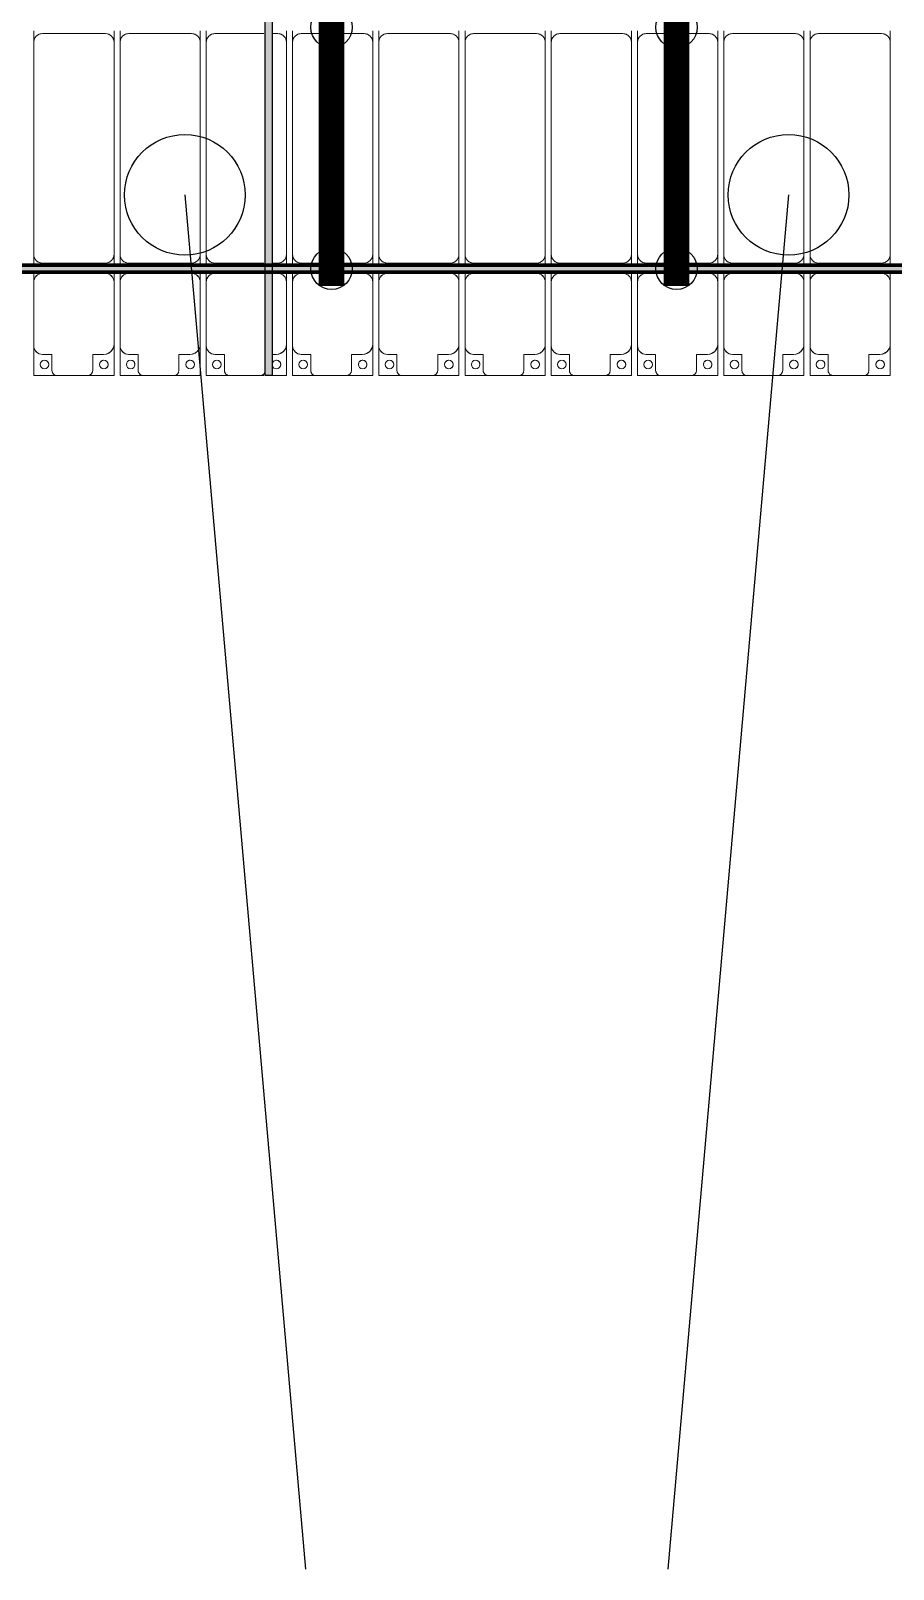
# Model space of a CAD drawing. Header units: millimetres. Extents: x -291190 to 146725, y 19759 to 185158.
# Drawn here: x 15077 to 20077, y 76871 to 85792 of the extents above; entities that cross this region are included whole.
import ezdxf

# ---------------------------------------------------------------- set-up
doc = ezdxf.new("R2010")
doc.units = ezdxf.units.MM
doc.layers.add('A-GENM', color=13, linetype='Continuous', lineweight=9)
doc.layers.add('S-BEAM', color=12, linetype='Continuous', lineweight=9)
for name, color, linetype in [('GC-BICH NEO', 6, 'Continuous'), ('GC-DAY NEO', 5, 'Continuous'), ('GC-HOP 40x60 GIA CUONG', 1, 'Continuous')]:
    doc.layers.add(name, color=color, linetype=linetype)

# ---------------------------------------------------------------- blocks, each defined once
blk = doc.blocks.new('Dải phao đi lại kèm đỡ invester - DẢI PHAO ĐI LẠI-65799-KHUNG KẾT CẤU BÈ PIN 4')
at = {"layer": 'A-GENM', "color": 7}
for p, q in [((44758.4, 1312.2), (44911.8, 1312.2)), ((44758.4, 1129.7), (44758.4, 1312.2)), ((44758.4, 1312.2), (44758.4, 1129.7)), ((44911.8, 1312.2), (44758.4, 1312.2)), ((44881.8, 1282.2), (44881.8, 1189.7)), ((45088.2, 1312.2), (44911.8, 1312.2)), ((45088.2, 1312.2), (45223.4, 1312.2)), ((45223.4, 1312.2), (45088.2, 1312.2)), ((45118.2, 1189.7), (45118.2, 1282.2)), ((45223.4, 1312.2), (45223.4, 1139.7)), ((45223.4, 1139.7), (45223.4, 1312.2)), ((45258.4, 1312.2), (45411.8, 1312.2)), ((45258.4, 1129.7), (45258.4, 1312.2)), ((45258.4, 1312.2), (45258.4, 1129.7)), ((45411.8, 1312.2), (45258.4, 1312.2)), ((45381.8, 1282.2), (45381.8, 1189.7)), ((45588.2, 1312.2), (45411.8, 1312.2)), ((45588.2, 1312.2), (45723.4, 1312.2)), ((45723.4, 1312.2), (45588.2, 1312.2)), ((45618.2, 1189.7), (45618.2, 1282.2)), ((45723.4, 1312.2), (45723.4, 1139.7)), ((45723.4, 1139.7), (45723.4, 1312.2)), ((45758.4, 1312.2), (45911.8, 1312.2)), ((45758.4, 1129.7), (45758.4, 1312.2)), ((45758.4, 1312.2), (45758.4, 1129.7)), ((45911.8, 1312.2), (45758.4, 1312.2)), ((45881.8, 1282.2), (45881.8, 1189.7)), ((46088.2, 1312.2), (45911.8, 1312.2)), ((46088.2, 1312.2), (46223.4, 1312.2)), ((46223.4, 1312.2), (46088.2, 1312.2)), ((46118.2, 1189.7), (46118.2, 1282.2)), ((46223.4, 1312.2), (46223.4, 1139.7)), ((46223.4, 1139.7), (46223.4, 1312.2)), ((46258.4, 1312.2), (46411.8, 1312.2)), ((46258.4, 1129.7), (46258.4, 1312.2)), ((46258.4, 1312.2), (46258.4, 1129.7)), ((46411.8, 1312.2), (46258.4, 1312.2)), ((46381.8, 1282.2), (46381.8, 1189.7)), ((46588.2, 1312.2), (46411.8, 1312.2)), ((46588.2, 1312.2), (46723.4, 1312.2)), ((46723.4, 1312.2), (46588.2, 1312.2)), ((46618.2, 1189.7), (46618.2, 1282.2)), ((46723.4, 1312.2), (46723.4, 1139.7)), ((46723.4, 1139.7), (46723.4, 1312.2)), ((46758.4, 1312.2), (46911.8, 1312.2)), ((46758.4, 1129.7), (46758.4, 1312.2)), ((46758.4, 1312.2), (46758.4, 1129.7)), ((46911.8, 1312.2), (46758.4, 1312.2)), ((46881.8, 1282.2), (46881.8, 1189.7)), ((47088.2, 1312.2), (46911.8, 1312.2)), ((47088.2, 1312.2), (47223.4, 1312.2)), ((47223.4, 1312.2), (47088.2, 1312.2)), ((47118.2, 1189.7), (47118.2, 1282.2)), ((47223.4, 1312.2), (47223.4, 1139.7)), ((47223.4, 1139.7), (47223.4, 1312.2)), ((47258.4, 1312.2), (47411.8, 1312.2)), ((47258.4, 1129.7), (47258.4, 1312.2)), ((47258.4, 1312.2), (47258.4, 1129.7)), ((47411.8, 1312.2), (47258.4, 1312.2)), ((47381.8, 1282.2), (47381.8, 1189.7)), ((47588.2, 1312.2), (47411.8, 1312.2)), ((47588.2, 1312.2), (47723.4, 1312.2)), ((47723.4, 1312.2), (47588.2, 1312.2)), ((47618.2, 1189.7), (47618.2, 1282.2)), ((47723.4, 1312.2), (47723.4, 1139.7)), ((47723.4, 1139.7), (47723.4, 1312.2)), ((47758.4, 1312.2), (47911.8, 1312.2)), ((47758.4, 1129.7), (47758.4, 1312.2)), ((47758.4, 1312.2), (47758.4, 1129.7)), ((47911.8, 1312.2), (47758.4, 1312.2)), ((47881.8, 1282.2), (47881.8, 1189.7)), ((48088.2, 1312.2), (47911.8, 1312.2)), ((48088.2, 1312.2), (48223.4, 1312.2)), ((48223.4, 1312.2), (48088.2, 1312.2)), ((48118.2, 1189.7), (48118.2, 1282.2)), ((48223.4, 1312.2), (48223.4, 1139.7)), ((48223.4, 1139.7), (48223.4, 1312.2)), ((48258.4, 1312.2), (48341.4, 1312.2)), ((48258.4, 1129.7), (48258.4, 1312.2)), ((48258.4, 1312.2), (48258.4, 1129.7)), ((48341.4, 1312.2), (48258.4, 1312.2)), ((48381.8, 1282.2), (48381.8, 1189.7)), ((48390.6, 1312.2), (48411.8, 1312.2)), ((48411.8, 1312.2), (48390.6, 1312.2)), ((48588.2, 1312.2), (48411.8, 1312.2)), ((48588.2, 1312.2), (48723.4, 1312.2)), ((48723.4, 1312.2), (48588.2, 1312.2)), ((48618.2, 1189.7), (48618.2, 1282.2)), ((48723.4, 1312.2), (48723.4, 1139.7)), ((48723.4, 1139.7), (48723.4, 1312.2)), ((48758.4, 1312.2), (48911.8, 1312.2)), ((48758.4, 1129.7), (48758.4, 1312.2)), ((48758.4, 1312.2), (48758.4, 1129.7)), ((48911.8, 1312.2), (48758.4, 1312.2)), ((48881.8, 1282.2), (48881.8, 1189.7)), ((49088.2, 1312.2), (48911.8, 1312.2)), ((49088.2, 1312.2), (49223.4, 1312.2)), ((49223.4, 1312.2), (49088.2, 1312.2)), ((49118.2, 1189.7), (49118.2, 1282.2)), ((49223.4, 1312.2), (49223.4, 1139.7)), ((49223.4, 1139.7), (49223.4, 1312.2)), ((49258.4, 1312.2), (49411.8, 1312.2)), ((49258.4, 1129.7), (49258.4, 1312.2)), ((49258.4, 1312.2), (49258.4, 1129.7)), ((49411.8, 1312.2), (49258.4, 1312.2)), ((49381.8, 1282.2), (49381.8, 1189.7)), ((49588.2, 1312.2), (49411.8, 1312.2)), ((49588.2, 1312.2), (49723.4, 1312.2)), ((49723.4, 1312.2), (49588.2, 1312.2)), ((49618.2, 1189.7), (49618.2, 1282.2)), ((49723.4, 1312.2), (49723.4, 1139.7)), ((49723.4, 1139.7), (49723.4, 1312.2)), ((44881.8, 1189.7), (44818.4, 1189.7)), ((45173.4, 1189.7), (45118.2, 1189.7)), ((45381.8, 1189.7), (45318.4, 1189.7)), ((45673.4, 1189.7), (45618.2, 1189.7)), ((45881.8, 1189.7), (45818.4, 1189.7)), ((46173.4, 1189.7), (46118.2, 1189.7)), ((46381.8, 1189.7), (46318.4, 1189.7)), ((46673.4, 1189.7), (46618.2, 1189.7)), ((46881.8, 1189.7), (46818.4, 1189.7)), ((47173.4, 1189.7), (47118.2, 1189.7)), ((47381.8, 1189.7), (47318.4, 1189.7)), ((47673.4, 1189.7), (47618.2, 1189.7)), ((47881.8, 1189.7), (47818.4, 1189.7)), ((48173.4, 1189.7), (48118.2, 1189.7)), ((48341.4, 1189.7), (48318.4, 1189.7)), ((48673.4, 1189.7), (48618.2, 1189.7)), ((48881.8, 1189.7), (48818.4, 1189.7)), ((49173.4, 1189.7), (49118.2, 1189.7)), ((49381.8, 1189.7), (49318.4, 1189.7)), ((49673.4, 1189.7), (49618.2, 1189.7)), ((44758.4, 1129.7), (44758.4, 769.7)), ((45223.4, 769.7), (45223.4, 1139.7)), ((45258.4, 1129.7), (45258.4, 769.7)), ((45723.4, 769.7), (45723.4, 1139.7)), ((45758.4, 1129.7), (45758.4, 769.7)), ((46223.4, 769.7), (46223.4, 1139.7)), ((46258.4, 1129.7), (46258.4, 769.7)), ((46723.4, 769.7), (46723.4, 1139.7)), ((46758.4, 1129.7), (46758.4, 769.7)), ((47223.4, 769.7), (47223.4, 1139.7)), ((47258.4, 1129.7), (47258.4, 769.7)), ((47723.4, 769.7), (47723.4, 1139.7)), ((47758.4, 1129.7), (47758.4, 769.7)), ((48223.4, 769.7), (48223.4, 1139.7)), ((48258.4, 1129.7), (48258.4, 769.7)), ((48723.4, 769.7), (48723.4, 1139.7)), ((48758.4, 1129.7), (48758.4, 769.7)), ((49223.4, 769.7), (49223.4, 1139.7)), ((49258.4, 1129.7), (49258.4, 769.7)), ((49723.4, 769.7), (49723.4, 1139.7)), ((44758.4, 712.9), (44758.4, 769.7)), ((44758.4, 712.9), (44758.4, 769.7)), ((44808.4, 719.7), (45173.4, 719.7)), ((45223.4, 769.7), (45223.4, 712.9)), ((45223.4, 769.7), (45223.4, 712.9)), ((45258.4, 712.9), (45258.4, 769.7)), ((45258.4, 712.9), (45258.4, 769.7)), ((45308.4, 719.7), (45673.4, 719.7)), ((45723.4, 769.7), (45723.4, 712.9)), ((45723.4, 769.7), (45723.4, 712.9)), ((45758.4, 712.9), (45758.4, 769.7)), ((45758.4, 712.9), (45758.4, 769.7)), ((45808.4, 719.7), (46173.4, 719.7)), ((46223.4, 769.7), (46223.4, 712.9)), ((46223.4, 769.7), (46223.4, 712.9)), ((46258.4, 712.9), (46258.4, 769.7)), ((46258.4, 712.9), (46258.4, 769.7)), ((46308.4, 719.7), (46673.4, 719.7)), ((46723.4, 769.7), (46723.4, 712.9)), ((46723.4, 769.7), (46723.4, 712.9)), ((46758.4, 712.9), (46758.4, 769.7)), ((46758.4, 712.9), (46758.4, 769.7)), ((46808.4, 719.7), (47173.4, 719.7)), ((47223.4, 769.7), (47223.4, 712.9)), ((47223.4, 769.7), (47223.4, 712.9)), ((47258.4, 712.9), (47258.4, 769.7)), ((47258.4, 712.9), (47258.4, 769.7)), ((47308.4, 719.7), (47673.4, 719.7)), ((47723.4, 769.7), (47723.4, 712.9)), ((47723.4, 769.7), (47723.4, 712.9)), ((47758.4, 712.9), (47758.4, 769.7)), ((47758.4, 712.9), (47758.4, 769.7)), ((47808.4, 719.7), (48173.4, 719.7)), ((48223.4, 769.7), (48223.4, 712.9)), ((48223.4, 769.7), (48223.4, 712.9)), ((48258.4, 712.9), (48258.4, 769.7)), ((48258.4, 712.9), (48258.4, 769.7)), ((48308.4, 719.7), (48341.4, 719.7)), ((48390.6, 719.7), (48673.4, 719.7)), ((48723.4, 769.7), (48723.4, 712.9)), ((48723.4, 769.7), (48723.4, 712.9)), ((48758.4, 712.9), (48758.4, 769.7)), ((48758.4, 712.9), (48758.4, 769.7)), ((48808.4, 719.7), (49173.4, 719.7)), ((49223.4, 769.7), (49223.4, 712.9)), ((49223.4, 769.7), (49223.4, 712.9)), ((49258.4, 712.9), (49258.4, 769.7)), ((49258.4, 712.9), (49258.4, 769.7)), ((49308.4, 719.7), (49673.4, 719.7)), ((49723.4, 769.7), (49723.4, 712.9)), ((49723.4, 769.7), (49723.4, 712.9)), ((44758.4, 610.3), (44758.4, 672.9)), ((44758.4, 610.3), (44758.4, 672.9)), ((45173.4, 660.3), (44808.4, 660.3)), ((45223.4, 672.9), (45223.4, 610.3)), ((45223.4, 672.9), (45223.4, 610.3)), ((45258.4, 610.3), (45258.4, 672.9)), ((45258.4, 610.3), (45258.4, 672.9)), ((45673.4, 660.3), (45308.4, 660.3)), ((45723.4, 672.9), (45723.4, 610.3)), ((45723.4, 672.9), (45723.4, 610.3)), ((45758.4, 610.3), (45758.4, 672.9)), ((45758.4, 610.3), (45758.4, 672.9)), ((46173.4, 660.3), (45808.4, 660.3)), ((46223.4, 672.9), (46223.4, 610.3)), ((46223.4, 672.9), (46223.4, 610.3)), ((46258.4, 610.3), (46258.4, 672.9)), ((46258.4, 610.3), (46258.4, 672.9)), ((46673.4, 660.3), (46308.4, 660.3)), ((46723.4, 672.9), (46723.4, 610.3)), ((46723.4, 672.9), (46723.4, 610.3)), ((46758.4, 610.3), (46758.4, 672.9)), ((46758.4, 610.3), (46758.4, 672.9)), ((47173.4, 660.3), (46808.4, 660.3)), ((47223.4, 672.9), (47223.4, 610.3)), ((47223.4, 672.9), (47223.4, 610.3)), ((47258.4, 610.3), (47258.4, 672.9)), ((47258.4, 610.3), (47258.4, 672.9)), ((47673.4, 660.3), (47308.4, 660.3)), ((47723.4, 672.9), (47723.4, 610.3)), ((47723.4, 672.9), (47723.4, 610.3)), ((47758.4, 610.3), (47758.4, 672.9)), ((47758.4, 610.3), (47758.4, 672.9)), ((48173.4, 660.3), (47808.4, 660.3)), ((48223.4, 672.9), (48223.4, 610.3)), ((48223.4, 672.9), (48223.4, 610.3)), ((48258.4, 610.3), (48258.4, 672.9)), ((48258.4, 610.3), (48258.4, 672.9)), ((48341.4, 660.3), (48308.4, 660.3)), ((48673.4, 660.3), (48390.6, 660.3)), ((48723.4, 672.9), (48723.4, 610.3)), ((48723.4, 672.9), (48723.4, 610.3)), ((48758.4, 610.3), (48758.4, 672.9)), ((48758.4, 610.3), (48758.4, 672.9)), ((49173.4, 660.3), (48808.4, 660.3)), ((49223.4, 672.9), (49223.4, 610.3)), ((49223.4, 672.9), (49223.4, 610.3)), ((49258.4, 610.3), (49258.4, 672.9)), ((49258.4, 610.3), (49258.4, 672.9)), ((49673.4, 660.3), (49308.4, 660.3)), ((49723.4, 672.9), (49723.4, 610.3)), ((49723.4, 672.9), (49723.4, 610.3)), ((44758.4, 610.3), (44758.4, -620.3)), ((45223.4, -620.3), (45223.4, 610.3)), ((45258.4, 610.3), (45258.4, -620.3)), ((45723.4, -620.3), (45723.4, 610.3)), ((45758.4, 610.3), (45758.4, -620.3)), ((46223.4, -620.3), (46223.4, 610.3)), ((46258.4, 610.3), (46258.4, -620.3)), ((46723.4, -620.3), (46723.4, 610.3)), ((46758.4, 610.3), (46758.4, -620.3)), ((47223.4, -620.3), (47223.4, 610.3)), ((47258.4, 610.3), (47258.4, -620.3)), ((47723.4, -620.3), (47723.4, 610.3)), ((47758.4, 610.3), (47758.4, -620.3)), ((48223.4, -620.3), (48223.4, 610.3)), ((48258.4, 610.3), (48258.4, -620.3)), ((48723.4, -620.3), (48723.4, 610.3)), ((48758.4, 610.3), (48758.4, -620.3)), ((49223.4, -620.3), (49223.4, 610.3)), ((49258.4, 610.3), (49258.4, -620.3)), ((49723.4, -620.3), (49723.4, 610.3)), ((44758.4, -687.1), (44758.4, -620.3)), ((44758.4, -687.1), (44758.4, -620.3)), ((45223.4, -620.3), (45223.4, -687.1)), ((45223.4, -620.3), (45223.4, -687.1)), ((45258.4, -687.1), (45258.4, -620.3)), ((45258.4, -687.1), (45258.4, -620.3)), ((45723.4, -620.3), (45723.4, -687.1)), ((45723.4, -620.3), (45723.4, -687.1)), ((45758.4, -687.1), (45758.4, -620.3)), ((45758.4, -687.1), (45758.4, -620.3)), ((46223.4, -620.3), (46223.4, -687.1)), ((46223.4, -620.3), (46223.4, -687.1)), ((46258.4, -687.1), (46258.4, -620.3)), ((46258.4, -687.1), (46258.4, -620.3)), ((46723.4, -620.3), (46723.4, -687.1)), ((46723.4, -620.3), (46723.4, -687.1)), ((46758.4, -687.1), (46758.4, -620.3)), ((46758.4, -687.1), (46758.4, -620.3)), ((47223.4, -620.3), (47223.4, -687.1)), ((47223.4, -620.3), (47223.4, -687.1)), ((47258.4, -687.1), (47258.4, -620.3)), ((47258.4, -687.1), (47258.4, -620.3)), ((47723.4, -620.3), (47723.4, -687.1)), ((47723.4, -620.3), (47723.4, -687.1)), ((47758.4, -687.1), (47758.4, -620.3)), ((47758.4, -687.1), (47758.4, -620.3)), ((48223.4, -620.3), (48223.4, -687.1)), ((48223.4, -620.3), (48223.4, -687.1)), ((48258.4, -687.1), (48258.4, -620.3)), ((48258.4, -687.1), (48258.4, -620.3)), ((48723.4, -620.3), (48723.4, -687.1)), ((48723.4, -620.3), (48723.4, -687.1)), ((48758.4, -687.1), (48758.4, -620.3)), ((48758.4, -687.1), (48758.4, -620.3)), ((49223.4, -620.3), (49223.4, -687.1)), ((49223.4, -620.3), (49223.4, -687.1)), ((49258.4, -687.1), (49258.4, -620.3)), ((49258.4, -687.1), (49258.4, -620.3)), ((49723.4, -620.3), (49723.4, -687.1)), ((49723.4, -620.3), (49723.4, -687.1)), ((44808.4, -670.3), (45173.4, -670.3)), ((45308.4, -670.3), (45673.4, -670.3)), ((45808.4, -670.3), (46173.4, -670.3)), ((46308.4, -670.3), (46673.4, -670.3)), ((46808.4, -670.3), (47173.4, -670.3)), ((47308.4, -670.3), (47673.4, -670.3)), ((47808.4, -670.3), (48173.4, -670.3)), ((48308.4, -670.3), (48341.4, -670.3)), ((48390.6, -670.3), (48673.4, -670.3)), ((48808.4, -670.3), (49173.4, -670.3)), ((49308.4, -670.3), (49673.4, -670.3))]:
    blk.add_line(p, q, dxfattribs=at)
for centre, radius, start, end in [((44816.8, 1248.6), 25, 90, 270), ((44816.8, 1248.6), 25, 90, 255), ((44816.8, 1248.6), 25, 270, 90), ((44816.8, 1248.6), 25, 0, 90), ((44911.8, 1282.2), 30, 90, 180), ((44911.8, 1282.2), 30, 105, 165), ((44911.8, 1282.2), 30, 135, 165), ((44911.8, 1282.2), 30, 135, 165), ((44911.8, 1282.2), 30, 105, 120), ((44911.8, 1282.2), 30, 105, 120), ((45088.2, 1282.2), 30, 360, 90), ((45088.2, 1282.2), 30, 60, 75), ((45088.2, 1282.2), 30, 15, 75), ((45088.2, 1282.2), 30, 60, 75), ((45088.2, 1282.2), 30, 15, 30), ((45088.2, 1282.2), 30, 15, 30), ((45161.8, 1248.6), 25, 90, 270), ((45161.8, 1248.6), 25, 90, 180), ((45161.8, 1248.6), 25, 270, 90), ((45161.8, 1248.6), 25, 270, 90), ((45316.8, 1248.6), 25, 90, 270), ((45316.8, 1248.6), 25, 90, 255), ((45316.8, 1248.6), 25, 270, 90), ((45316.8, 1248.6), 25, 0, 90), ((45411.8, 1282.2), 30, 90, 180), ((45411.8, 1282.2), 30, 105, 165), ((45411.8, 1282.2), 30, 135, 165), ((45411.8, 1282.2), 30, 135, 165), ((45411.8, 1282.2), 30, 105, 120), ((45411.8, 1282.2), 30, 105, 120), ((45588.2, 1282.2), 30, 360, 90), ((45588.2, 1282.2), 30, 60, 75), ((45588.2, 1282.2), 30, 15, 75), ((45588.2, 1282.2), 30, 60, 75), ((45588.2, 1282.2), 30, 15, 30), ((45588.2, 1282.2), 30, 15, 30), ((45661.8, 1248.6), 25, 90, 270), ((45661.8, 1248.6), 25, 90, 180), ((45661.8, 1248.6), 25, 270, 90), ((45661.8, 1248.6), 25, 270, 90), ((45816.8, 1248.6), 25, 90, 270), ((45816.8, 1248.6), 25, 90, 255), ((45816.8, 1248.6), 25, 270, 90), ((45816.8, 1248.6), 25, 0, 90), ((45911.8, 1282.2), 30, 90, 180), ((45911.8, 1282.2), 30, 105, 165), ((45911.8, 1282.2), 30, 135, 165), ((45911.8, 1282.2), 30, 135, 165), ((45911.8, 1282.2), 30, 105, 120), ((45911.8, 1282.2), 30, 105, 120), ((46088.2, 1282.2), 30, 360, 90), ((46088.2, 1282.2), 30, 60, 75), ((46088.2, 1282.2), 30, 15, 75), ((46088.2, 1282.2), 30, 60, 75), ((46088.2, 1282.2), 30, 15, 30), ((46088.2, 1282.2), 30, 15, 30), ((46161.8, 1248.6), 25, 90, 270), ((46161.8, 1248.6), 25, 90, 180), ((46161.8, 1248.6), 25, 270, 90), ((46161.8, 1248.6), 25, 270, 90), ((46316.8, 1248.6), 25, 90, 270), ((46316.8, 1248.6), 25, 90, 255), ((46316.8, 1248.6), 25, 270, 90), ((46316.8, 1248.6), 25, 0, 90), ((46411.8, 1282.2), 30, 90, 180), ((46411.8, 1282.2), 30, 105, 165), ((46411.8, 1282.2), 30, 135, 165), ((46411.8, 1282.2), 30, 135, 165), ((46411.8, 1282.2), 30, 105, 120), ((46411.8, 1282.2), 30, 105, 120), ((46588.2, 1282.2), 30, 360, 90), ((46588.2, 1282.2), 30, 60, 75), ((46588.2, 1282.2), 30, 15, 75), ((46588.2, 1282.2), 30, 60, 75), ((46588.2, 1282.2), 30, 15, 30), ((46588.2, 1282.2), 30, 15, 30), ((46661.8, 1248.6), 25, 90, 270), ((46661.8, 1248.6), 25, 90, 180), ((46661.8, 1248.6), 25, 270, 90), ((46661.8, 1248.6), 25, 270, 90), ((46816.8, 1248.6), 25, 90, 270), ((46816.8, 1248.6), 25, 90, 255), ((46816.8, 1248.6), 25, 270, 90), ((46816.8, 1248.6), 25, 0, 90), ((46911.8, 1282.2), 30, 90, 180), ((46911.8, 1282.2), 30, 105, 165), ((46911.8, 1282.2), 30, 135, 165), ((46911.8, 1282.2), 30, 135, 165), ((46911.8, 1282.2), 30, 105, 120), ((46911.8, 1282.2), 30, 105, 120), ((47088.2, 1282.2), 30, 360, 90), ((47088.2, 1282.2), 30, 60, 75), ((47088.2, 1282.2), 30, 15, 75), ((47088.2, 1282.2), 30, 60, 75), ((47088.2, 1282.2), 30, 15, 30), ((47088.2, 1282.2), 30, 15, 30), ((47161.8, 1248.6), 25, 90, 270), ((47161.8, 1248.6), 25, 90, 180), ((47161.8, 1248.6), 25, 270, 90), ((47161.8, 1248.6), 25, 270, 90), ((47316.8, 1248.6), 25, 90, 270), ((47316.8, 1248.6), 25, 90, 255), ((47316.8, 1248.6), 25, 270, 90), ((47316.8, 1248.6), 25, 0, 90), ((47411.8, 1282.2), 30, 90, 180), ((47411.8, 1282.2), 30, 105, 165), ((47411.8, 1282.2), 30, 135, 165), ((47411.8, 1282.2), 30, 135, 165), ((47411.8, 1282.2), 30, 105, 120), ((47411.8, 1282.2), 30, 105, 120), ((47588.2, 1282.2), 30, 360, 90), ((47588.2, 1282.2), 30, 60, 75), ((47588.2, 1282.2), 30, 15, 75), ((47588.2, 1282.2), 30, 60, 75), ((47588.2, 1282.2), 30, 15, 30), ((47588.2, 1282.2), 30, 15, 30), ((47661.8, 1248.6), 25, 90, 270), ((47661.8, 1248.6), 25, 90, 180), ((47661.8, 1248.6), 25, 270, 90), ((47661.8, 1248.6), 25, 270, 90), ((47816.8, 1248.6), 25, 90, 270), ((47816.8, 1248.6), 25, 90, 255), ((47816.8, 1248.6), 25, 270, 90), ((47816.8, 1248.6), 25, 0, 90), ((47911.8, 1282.2), 30, 90, 180), ((47911.8, 1282.2), 30, 105, 165), ((47911.8, 1282.2), 30, 135, 165), ((47911.8, 1282.2), 30, 135, 165), ((47911.8, 1282.2), 30, 105, 120), ((47911.8, 1282.2), 30, 105, 120), ((48088.2, 1282.2), 30, 360, 90), ((48088.2, 1282.2), 30, 60, 75), ((48088.2, 1282.2), 30, 15, 75), ((48088.2, 1282.2), 30, 60, 75), ((48088.2, 1282.2), 30, 15, 30), ((48088.2, 1282.2), 30, 15, 30), ((48161.8, 1248.6), 25, 90, 270), ((48161.8, 1248.6), 25, 90, 180), ((48161.8, 1248.6), 25, 270, 90), ((48161.8, 1248.6), 25, 270, 90), ((48316.8, 1248.6), 25, 90, 270), ((48316.8, 1248.6), 25, 90, 255), ((48316.8, 1248.6), 25, 15, 90), ((48316.8, 1248.6), 25, 15, 90), ((48411.8, 1282.2), 30, 90, 180), ((48411.8, 1282.2), 30, 105, 165), ((48411.8, 1282.2), 30, 135, 165), ((48411.8, 1282.2), 30, 135, 165), ((48411.8, 1282.2), 30, 105, 120), ((48411.8, 1282.2), 30, 105, 120), ((48588.2, 1282.2), 30, 360, 90), ((48588.2, 1282.2), 30, 60, 75), ((48588.2, 1282.2), 30, 15, 75), ((48588.2, 1282.2), 30, 60, 75), ((48588.2, 1282.2), 30, 15, 30), ((48588.2, 1282.2), 30, 15, 30), ((48661.8, 1248.6), 25, 90, 270), ((48661.8, 1248.6), 25, 90, 180), ((48661.8, 1248.6), 25, 270, 90), ((48661.8, 1248.6), 25, 270, 90), ((48816.8, 1248.6), 25, 90, 270), ((48816.8, 1248.6), 25, 90, 255), ((48816.8, 1248.6), 25, 270, 90), ((48816.8, 1248.6), 25, 0, 90), ((48911.8, 1282.2), 30, 90, 180), ((48911.8, 1282.2), 30, 105, 165), ((48911.8, 1282.2), 30, 135, 165), ((48911.8, 1282.2), 30, 135, 165), ((48911.8, 1282.2), 30, 105, 120), ((48911.8, 1282.2), 30, 105, 120), ((49088.2, 1282.2), 30, 360, 90), ((49088.2, 1282.2), 30, 60, 75), ((49088.2, 1282.2), 30, 15, 75), ((49088.2, 1282.2), 30, 60, 75), ((49088.2, 1282.2), 30, 15, 30), ((49088.2, 1282.2), 30, 15, 30), ((49161.8, 1248.6), 25, 90, 270), ((49161.8, 1248.6), 25, 90, 180), ((49161.8, 1248.6), 25, 270, 90), ((49161.8, 1248.6), 25, 270, 90), ((49316.8, 1248.6), 25, 90, 270), ((49316.8, 1248.6), 25, 90, 255), ((49316.8, 1248.6), 25, 270, 90), ((49316.8, 1248.6), 25, 0, 90), ((49411.8, 1282.2), 30, 90, 180), ((49411.8, 1282.2), 30, 105, 165), ((49411.8, 1282.2), 30, 135, 165), ((49411.8, 1282.2), 30, 135, 165), ((49411.8, 1282.2), 30, 105, 120), ((49411.8, 1282.2), 30, 105, 120), ((49588.2, 1282.2), 30, 360, 90), ((49588.2, 1282.2), 30, 60, 75), ((49588.2, 1282.2), 30, 15, 75), ((49588.2, 1282.2), 30, 60, 75), ((49588.2, 1282.2), 30, 15, 30), ((49588.2, 1282.2), 30, 15, 30), ((49661.8, 1248.6), 25, 90, 270), ((49661.8, 1248.6), 25, 90, 180), ((49661.8, 1248.6), 25, 270, 90), ((49661.8, 1248.6), 25, 270, 90), ((44818.4, 1129.7), 60, 90, 180), ((44818.4, 1129.7), 60, 90, 150), ((44818.4, 1129.7), 60, 135, 150), ((44818.4, 1129.7), 60, 135, 150), ((44816.8, 1248.6), 25, 270, 285), ((44816.8, 1248.6), 25, 300, 345), ((45161.8, 1248.6), 25, 195, 255), ((45173.4, 1139.7), 50, 0, 90), ((45173.4, 1139.7), 50, 45, 90), ((45173.4, 1139.7), 50, 15, 90), ((45173.4, 1139.7), 50, 45, 90), ((45318.4, 1129.7), 60, 90, 180), ((45318.4, 1129.7), 60, 90, 150), ((45318.4, 1129.7), 60, 135, 150), ((45318.4, 1129.7), 60, 135, 150), ((45316.8, 1248.6), 25, 270, 285), ((45316.8, 1248.6), 25, 300, 345), ((45661.8, 1248.6), 25, 195, 255), ((45673.4, 1139.7), 50, 0, 90), ((45673.4, 1139.7), 50, 45, 90), ((45673.4, 1139.7), 50, 15, 90), ((45673.4, 1139.7), 50, 45, 90), ((45818.4, 1129.7), 60, 90, 180), ((45818.4, 1129.7), 60, 90, 150), ((45818.4, 1129.7), 60, 135, 150), ((45818.4, 1129.7), 60, 135, 150), ((45816.8, 1248.6), 25, 270, 285), ((45816.8, 1248.6), 25, 300, 345), ((46161.8, 1248.6), 25, 195, 255), ((46173.4, 1139.7), 50, 0, 90), ((46173.4, 1139.7), 50, 45, 90), ((46173.4, 1139.7), 50, 15, 90), ((46173.4, 1139.7), 50, 45, 90), ((46318.4, 1129.7), 60, 90, 180), ((46318.4, 1129.7), 60, 90, 150), ((46318.4, 1129.7), 60, 135, 150), ((46318.4, 1129.7), 60, 135, 150), ((46316.8, 1248.6), 25, 270, 285), ((46316.8, 1248.6), 25, 300, 345), ((46661.8, 1248.6), 25, 195, 255), ((46673.4, 1139.7), 50, 0, 90), ((46673.4, 1139.7), 50, 45, 90), ((46673.4, 1139.7), 50, 15, 90), ((46673.4, 1139.7), 50, 45, 90), ((46818.4, 1129.7), 60, 90, 180), ((46818.4, 1129.7), 60, 90, 150), ((46818.4, 1129.7), 60, 135, 150), ((46818.4, 1129.7), 60, 135, 150), ((46816.8, 1248.6), 25, 270, 285), ((46816.8, 1248.6), 25, 300, 345), ((47161.8, 1248.6), 25, 195, 255), ((47173.4, 1139.7), 50, 0, 90), ((47173.4, 1139.7), 50, 45, 90), ((47173.4, 1139.7), 50, 15, 90), ((47173.4, 1139.7), 50, 45, 90), ((47318.4, 1129.7), 60, 90, 180), ((47318.4, 1129.7), 60, 90, 150), ((47318.4, 1129.7), 60, 135, 150), ((47318.4, 1129.7), 60, 135, 150), ((47316.8, 1248.6), 25, 270, 285), ((47316.8, 1248.6), 25, 300, 345), ((47661.8, 1248.6), 25, 195, 255), ((47673.4, 1139.7), 50, 0, 90), ((47673.4, 1139.7), 50, 45, 90), ((47673.4, 1139.7), 50, 15, 90), ((47673.4, 1139.7), 50, 45, 90), ((47818.4, 1129.7), 60, 90, 180), ((47818.4, 1129.7), 60, 90, 150), ((47818.4, 1129.7), 60, 135, 150), ((47818.4, 1129.7), 60, 135, 150), ((47816.8, 1248.6), 25, 270, 285), ((47816.8, 1248.6), 25, 300, 345), ((48161.8, 1248.6), 25, 195, 255), ((48173.4, 1139.7), 50, 0, 90), ((48173.4, 1139.7), 50, 45, 90), ((48173.4, 1139.7), 50, 15, 90), ((48173.4, 1139.7), 50, 45, 90), ((48318.4, 1129.7), 60, 90, 180), ((48318.4, 1129.7), 60, 90, 150), ((48318.4, 1129.7), 60, 135, 150), ((48318.4, 1129.7), 60, 135, 150), ((48316.8, 1248.6), 25, 270, 345), ((48316.8, 1248.6), 25, 270, 285), ((48316.8, 1248.6), 25, 300, 345), ((48661.8, 1248.6), 25, 195, 255), ((48673.4, 1139.7), 50, 0, 90), ((48673.4, 1139.7), 50, 45, 90), ((48673.4, 1139.7), 50, 15, 90), ((48673.4, 1139.7), 50, 45, 90), ((48818.4, 1129.7), 60, 90, 180), ((48818.4, 1129.7), 60, 90, 150), ((48818.4, 1129.7), 60, 135, 150), ((48818.4, 1129.7), 60, 135, 150), ((48816.8, 1248.6), 25, 270, 285), ((48816.8, 1248.6), 25, 300, 345), ((49161.8, 1248.6), 25, 195, 255), ((49173.4, 1139.7), 50, 0, 90), ((49173.4, 1139.7), 50, 45, 90), ((49173.4, 1139.7), 50, 15, 90), ((49173.4, 1139.7), 50, 45, 90), ((49318.4, 1129.7), 60, 90, 180), ((49318.4, 1129.7), 60, 90, 150), ((49318.4, 1129.7), 60, 135, 150), ((49318.4, 1129.7), 60, 135, 150), ((49316.8, 1248.6), 25, 270, 285), ((49316.8, 1248.6), 25, 300, 345), ((49661.8, 1248.6), 25, 195, 255), ((49673.4, 1139.7), 50, 0, 90), ((49673.4, 1139.7), 50, 45, 90), ((49673.4, 1139.7), 50, 15, 90), ((49673.4, 1139.7), 50, 45, 90), ((44808.4, 769.7), 50, 180, 270), ((44808.4, 769.7), 50, 195, 270), ((45173.4, 769.7), 50, 270, 0), ((45173.4, 769.7), 50, 270, 345), ((45308.4, 769.7), 50, 180, 270), ((45308.4, 769.7), 50, 195, 270), ((45673.4, 769.7), 50, 270, 0), ((45673.4, 769.7), 50, 270, 345), ((45808.4, 769.7), 50, 180, 270), ((45808.4, 769.7), 50, 195, 270), ((46173.4, 769.7), 50, 270, 0), ((46173.4, 769.7), 50, 270, 345), ((46308.4, 769.7), 50, 180, 270), ((46308.4, 769.7), 50, 195, 270), ((46673.4, 769.7), 50, 270, 0), ((46673.4, 769.7), 50, 270, 345), ((46808.4, 769.7), 50, 180, 270), ((46808.4, 769.7), 50, 195, 270), ((47173.4, 769.7), 50, 270, 0), ((47173.4, 769.7), 50, 270, 345), ((47308.4, 769.7), 50, 180, 270), ((47308.4, 769.7), 50, 195, 270), ((47673.4, 769.7), 50, 270, 0), ((47673.4, 769.7), 50, 270, 345), ((47808.4, 769.7), 50, 180, 270), ((47808.4, 769.7), 50, 195, 270), ((48173.4, 769.7), 50, 270, 0), ((48173.4, 769.7), 50, 270, 345), ((48308.4, 769.7), 50, 180, 270), ((48308.4, 769.7), 50, 195, 270), ((48673.4, 769.7), 50, 270, 0), ((48673.4, 769.7), 50, 270, 345), ((48808.4, 769.7), 50, 180, 270), ((48808.4, 769.7), 50, 195, 270), ((49173.4, 769.7), 50, 270, 0), ((49173.4, 769.7), 50, 270, 345), ((49308.4, 769.7), 50, 180, 270), ((49308.4, 769.7), 50, 195, 270), ((49673.4, 769.7), 50, 270, 0), ((49673.4, 769.7), 50, 270, 345), ((44808.4, 610.3), 50, 90, 180), ((44808.4, 610.3), 50, 150, 180), ((44808.4, 610.3), 50, 105, 120), ((45173.4, 610.3), 50, 360, 90), ((45173.4, 610.3), 50, 60, 90), ((45173.4, 610.3), 50, 15, 30), ((45308.4, 610.3), 50, 90, 180), ((45308.4, 610.3), 50, 150, 180), ((45308.4, 610.3), 50, 105, 120), ((45673.4, 610.3), 50, 360, 90), ((45673.4, 610.3), 50, 60, 90), ((45673.4, 610.3), 50, 15, 30), ((45808.4, 610.3), 50, 90, 180), ((45808.4, 610.3), 50, 150, 180), ((45808.4, 610.3), 50, 105, 120), ((46173.4, 610.3), 50, 360, 90), ((46173.4, 610.3), 50, 60, 90), ((46173.4, 610.3), 50, 15, 30), ((46308.4, 610.3), 50, 90, 180), ((46308.4, 610.3), 50, 150, 180), ((46308.4, 610.3), 50, 105, 120), ((46673.4, 610.3), 50, 360, 90), ((46673.4, 610.3), 50, 60, 90), ((46673.4, 610.3), 50, 15, 30), ((46808.4, 610.3), 50, 90, 180), ((46808.4, 610.3), 50, 150, 180), ((46808.4, 610.3), 50, 105, 120), ((47173.4, 610.3), 50, 360, 90), ((47173.4, 610.3), 50, 60, 90), ((47173.4, 610.3), 50, 15, 30), ((47308.4, 610.3), 50, 90, 180), ((47308.4, 610.3), 50, 150, 180), ((47308.4, 610.3), 50, 105, 120), ((47673.4, 610.3), 50, 360, 90), ((47673.4, 610.3), 50, 60, 90), ((47673.4, 610.3), 50, 15, 30), ((47808.4, 610.3), 50, 90, 180), ((47808.4, 610.3), 50, 150, 180), ((47808.4, 610.3), 50, 105, 120), ((48173.4, 610.3), 50, 360, 90), ((48173.4, 610.3), 50, 60, 90), ((48173.4, 610.3), 50, 15, 30), ((48308.4, 610.3), 50, 90, 180), ((48308.4, 610.3), 50, 150, 180), ((48308.4, 610.3), 50, 105, 120), ((48673.4, 610.3), 50, 360, 90), ((48673.4, 610.3), 50, 60, 90), ((48673.4, 610.3), 50, 15, 30), ((48808.4, 610.3), 50, 90, 180), ((48808.4, 610.3), 50, 150, 180), ((48808.4, 610.3), 50, 105, 120), ((49173.4, 610.3), 50, 360, 90), ((49173.4, 610.3), 50, 60, 90), ((49173.4, 610.3), 50, 15, 30), ((49308.4, 610.3), 50, 90, 180), ((49308.4, 610.3), 50, 150, 180), ((49308.4, 610.3), 50, 105, 120), ((49673.4, 610.3), 50, 360, 90), ((49673.4, 610.3), 50, 60, 90), ((49673.4, 610.3), 50, 15, 30), ((44808.4, -620.3), 50, 180, 270), ((45173.4, -620.3), 50, 270, 0), ((45173.4, -620.3), 50, 330, 0), ((45308.4, -620.3), 50, 180, 270), ((45673.4, -620.3), 50, 270, 0), ((45673.4, -620.3), 50, 330, 0), ((45808.4, -620.3), 50, 180, 270), ((46173.4, -620.3), 50, 270, 0), ((46173.4, -620.3), 50, 330, 0), ((46308.4, -620.3), 50, 180, 270), ((46673.4, -620.3), 50, 270, 0), ((46673.4, -620.3), 50, 330, 0), ((46808.4, -620.3), 50, 180, 270), ((47173.4, -620.3), 50, 270, 0), ((47173.4, -620.3), 50, 330, 0), ((47308.4, -620.3), 50, 180, 270), ((47673.4, -620.3), 50, 270, 0), ((47673.4, -620.3), 50, 330, 0), ((47808.4, -620.3), 50, 180, 270), ((48173.4, -620.3), 50, 270, 0), ((48173.4, -620.3), 50, 330, 0), ((48308.4, -620.3), 50, 180, 270), ((48673.4, -620.3), 50, 270, 0), ((48673.4, -620.3), 50, 330, 0), ((48808.4, -620.3), 50, 180, 270), ((49173.4, -620.3), 50, 270, 0), ((49173.4, -620.3), 50, 330, 0), ((49308.4, -620.3), 50, 180, 270), ((49673.4, -620.3), 50, 270, 0), ((49673.4, -620.3), 50, 330, 0), ((44808.4, -620.3), 50, 195, 210), ((44808.4, -620.3), 50, 240, 270), ((45173.4, -620.3), 50, 270, 300), ((45308.4, -620.3), 50, 195, 210), ((45308.4, -620.3), 50, 240, 270), ((45673.4, -620.3), 50, 270, 300), ((45808.4, -620.3), 50, 195, 210), ((45808.4, -620.3), 50, 240, 270), ((46173.4, -620.3), 50, 270, 300), ((46308.4, -620.3), 50, 195, 210), ((46308.4, -620.3), 50, 240, 270), ((46673.4, -620.3), 50, 270, 300), ((46808.4, -620.3), 50, 195, 210), ((46808.4, -620.3), 50, 240, 270), ((47173.4, -620.3), 50, 270, 300), ((47308.4, -620.3), 50, 195, 210), ((47308.4, -620.3), 50, 240, 270), ((47673.4, -620.3), 50, 270, 300), ((47808.4, -620.3), 50, 195, 210), ((47808.4, -620.3), 50, 240, 270), ((48173.4, -620.3), 50, 270, 300), ((48308.4, -620.3), 50, 195, 210), ((48308.4, -620.3), 50, 240, 270), ((48673.4, -620.3), 50, 270, 300), ((48808.4, -620.3), 50, 195, 210), ((48808.4, -620.3), 50, 240, 270), ((49173.4, -620.3), 50, 270, 300), ((49308.4, -620.3), 50, 195, 210), ((49308.4, -620.3), 50, 240, 255), ((49673.4, -620.3), 50, 270, 300)]:
    blk.add_arc(centre, radius, start, end, dxfattribs=at)
blk = doc.blocks.new('Dầm C52 - Dầm C52-V25-KHUNG KẾT CẤU BÈ PIN 4')
at = {"layer": 'S-BEAM', "lineweight": 140}
blk.add_hatch(color=1, dxfattribs=at).paths.add_polyline_path([(-173700.3, 20), (-174539.9, 20), (-174539.9, -20), (174539.9, -20), (174539.9, 20), (-172791.8, 20)])
at = {"layer": 'S-BEAM', "color": 1, "lineweight": 140}
for p, q in [((-174539.9, 20), (174539.9, 20)), ((174539.9, -20), (-174539.9, -20))]:
    blk.add_line(p, q, dxfattribs=at)
blk = doc.blocks.new('Dầm C52 - Hộp 40x60-V28-KHUNG KẾT CẤU BÈ PIN 4')
at = {"layer": 'S-BEAM', "lineweight": 25}
blk.add_hatch(color=4, dxfattribs=at).paths.add_polyline_path([(-47191.3, -20), (47191.3, -20), (47191.3, 20), (-47191.3, 20)])
at = {"layer": 'S-BEAM', "color": 4, "lineweight": 25}
for p, q in [((-47191.3, -20), (-47191.3, 20)), ((-47191.3, 20), (47191.3, 20)), ((47191.3, -20), (-47191.3, -20))]:
    blk.add_line(p, q, dxfattribs=at)

msp = doc.modelspace()

# ---------------------------------------------------------------- linework, layer by layer
at = {"layer": 'GC-BICH NEO'}
for centre in [(15969.9, 84840.2), (19469.9, 84840.2)]:
    msp.add_circle(centre, 350, dxfattribs=at)
at = {"layer": 'GC-DAY NEO'}
for p, q in [((15969.9, 84840.2), (16669.3, 76870.8)), ((19469.9, 84840.2), (18770.4, 76870.8))]:
    msp.add_line(p, q, dxfattribs=at)
at = {"layer": 'GC-HOP 40x60 GIA CUONG', "const_width": 150}
for points in [[(16820.3, 84311.7), (16820.3, 99311.7)], [(18820.3, 84311.7), (18820.3, 99311.7)]]:
    msp.add_lwpolyline(points, dxfattribs=at)
at = {"layer": 'GC-HOP 40x60 GIA CUONG'}
for centre in [(16820.3, 85811.7), (18820.3, 85811.7), (16820.3, 84411.7), (18820.3, 84411.7)]:
    msp.add_circle(centre, 120, dxfattribs=at)

# ---------------------------------------------------------------- block references
at = {"layer": 'A-GENM', "color": 7, "rotation": 180}
msp.add_blockref('Dải phao đi lại kèm đỡ invester - DẢI PHAO ĐI LẠI-65799-KHUNG KẾT CẤU BÈ PIN 4', (64817.6, 85104.6), dxfattribs=at)
at = {"layer": 'S-BEAM', "color": 4, "lineweight": 25, "rotation": 89.99999999999977}
msp.add_blockref('Dầm C52 - Hộp 40x60-V28-KHUNG KẾT CẤU BÈ PIN 4', (16456.2, 130983.7), dxfattribs=at)
at = {"layer": 'S-BEAM', "color": 1, "lineweight": 140, "rotation": 180}
msp.add_blockref('Dầm C52 - Dầm C52-V25-KHUNG KẾT CẤU BÈ PIN 4', (-109123.8, 84411.7), dxfattribs=at)

doc.saveas('drawing.dxf')
